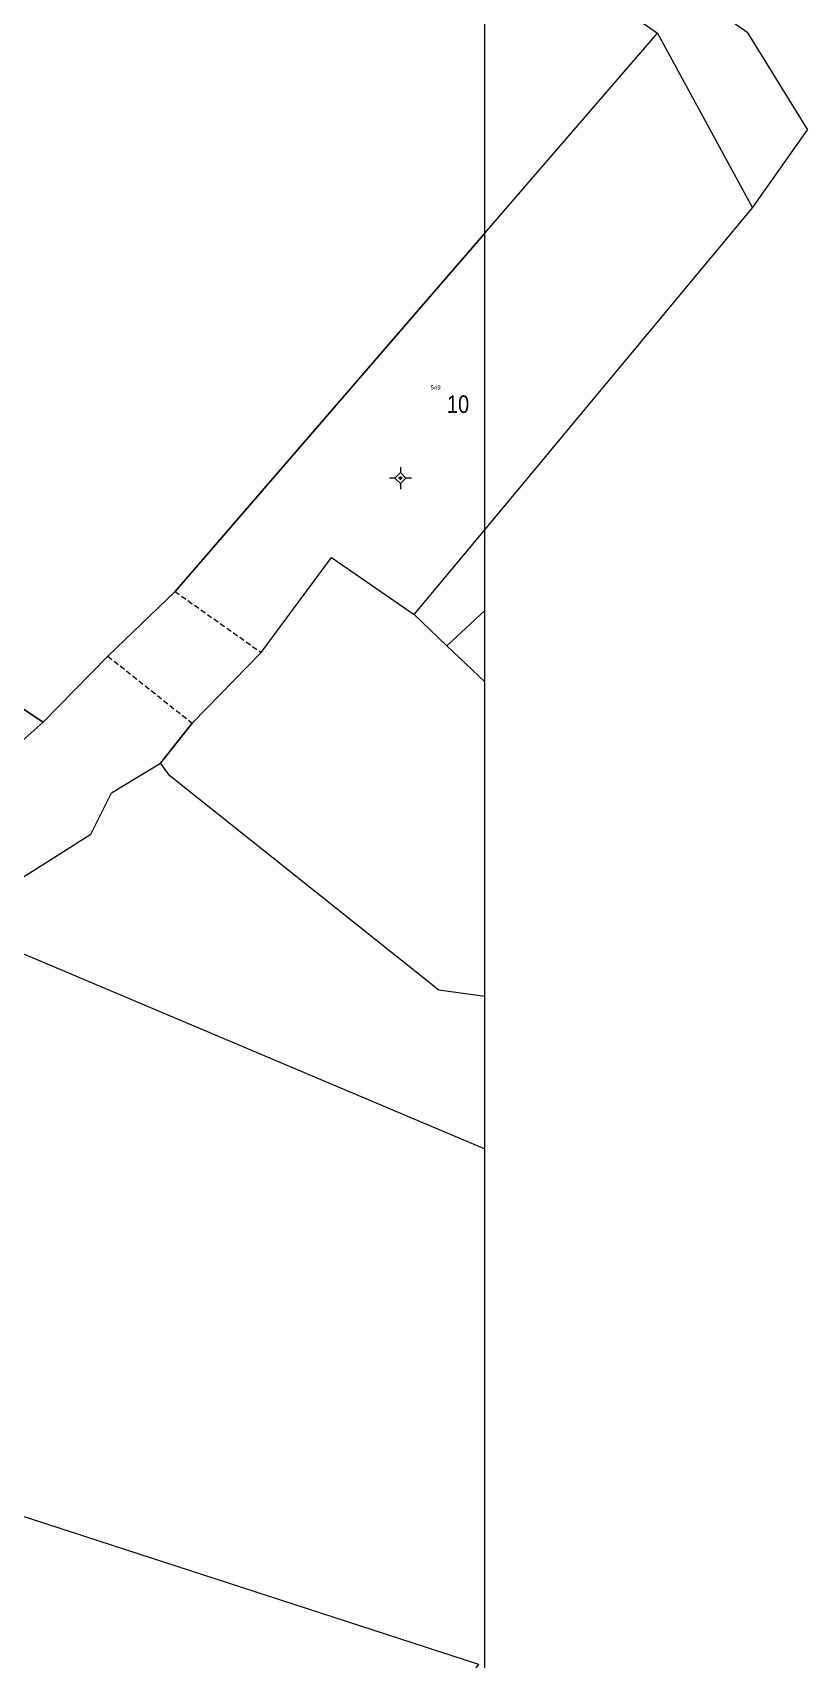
# Model space of a CAD drawing. Header units: metres. Extents: x 343613 to 365037, y 1839984 to 1846362.
# Drawn here: x 364948.6 to 365036.7, y 1840579.7 to 1840764.7 of the extents above; entities that cross this region are included whole.
import ezdxf

# ---------------------------------------------------------------- set-up
doc = ezdxf.new("R2010")
doc.units = ezdxf.units.M
doc.header["$LTSCALE"] = 0.2
doc.linetypes.add('MEDIUM_DASHED', pattern=[4.5, 3, -1.5])
for name, color, linetype, lineweight in [('10', 7, 'Continuous', 13), ('11', 7, 'Continuous', 13), ('22', 7, 'Continuous', 13)]:
    doc.layers.add(name, color=color, linetype=linetype, lineweight=lineweight)
doc.layers.add('14', color=7, linetype='Continuous')
doc.layers.add('15', color=7, linetype='Continuous')

msp = doc.modelspace()

# ---------------------------------------------------------------- hatches: boundary and pattern name
at = {"layer": '11'}
msp.add_hatch(color=256, dxfattribs=at).paths.add_polyline_path([(364990.5598, 1840714.02, 1), (364990.2598, 1840714.02, 1)])

# ---------------------------------------------------------------- linework, layer by layer
at = {"layer": '10'}
for p, q in [((365000, 1840778.3), (365019.64, 1840764.62)), ((365000, 1840741.88), (365019.64, 1840764.62)), ((365019.64, 1840764.62), (365030.43, 1840744.74)), ((365030.43, 1840744.74), (365036.66, 1840753.63)), ((365000, 1840708.15), (365030.43, 1840744.74)), ((364964.8, 1840701.12), (365000, 1840741.88)), ((364991.98, 1840698.51), (365000, 1840708.15)), ((364949.81, 1840686.28), (364947.42, 1840684.14))]:
    msp.add_line(p, q, dxfattribs=at)
for points in [[(364949.81, 1840686.28), (364841.2, 1840758.48), (364805.18, 1840800.67), (364844.23, 1840850.43), (364850.03, 1840858.21), (364969.49, 1840799.54)], [(365000, 1840785.84), (365029.8, 1840764.74), (365036.66, 1840753.63)], [(364963.17, 1840681.59), (364966.75, 1840686.14), (364974.6, 1840694.19), (364982.59, 1840704.97), (364991.98, 1840698.51)], [(364964.8, 1840701.12), (364957.17, 1840693.77), (364949.81, 1840686.28)], [(364896.43, 1840612.57), (364939.24, 1840663.42), (364955.25, 1840673.52), (364957.6, 1840678.22), (364963.17, 1840681.59)], [(364874.53, 1840578.28), (364881.1, 1840596.61), (364896.43, 1840612.57), (364999.3, 1840579.15), (364989.45, 1840564.59)]]:
    msp.add_lwpolyline(points, dxfattribs=at)
at = {"layer": '11'}
for p, q in [((364990.41, 1840715.27), (364990.41, 1840714.65)), ((364989.79, 1840714.02), (364989.16, 1840714.02)), ((364990.41, 1840713.39), (364990.41, 1840712.77)), ((364991.66, 1840714.02), (364991.03, 1840714.02))]:
    msp.add_line(p, q, dxfattribs=at)
msp.add_lwpolyline([(364990.41, 1840714.65), (364989.79, 1840714.02), (364990.41, 1840713.39), (364991.03, 1840714.02)], close=True, dxfattribs=at)
msp.add_circle((364990.4098, 1840714.02), 0.15, dxfattribs=at)
at = {"layer": '22'}
for p, q in [((365000, 1840741.88), (364964.8, 1840701.12)), ((364991.98, 1840698.51), (365000, 1840708.15)), ((365000, 1840698.96), (364995.69, 1840694.96)), ((364939.24, 1840663.42), (365000, 1840637.76))]:
    msp.add_line(p, q, dxfattribs=at)
at = {"layer": '22', "linetype": 'MEDIUM_DASHED'}
for p, q in [((364964.8, 1840701.12), (364974.6, 1840694.19)), ((364964.8, 1840701.12), (364974.6, 1840694.19)), ((364957.17, 1840693.77), (364966.75, 1840686.14)), ((364957.17, 1840693.77), (364966.75, 1840686.14))]:
    msp.add_line(p, q, dxfattribs=at)
at = {"layer": '22'}
for points in [[(365000, 1840000), (365000, 1840500), (365000, 1840986.11), (365000, 1841000)], [(364805.18, 1840800.67), (364841.2, 1840758.48), (364949.81, 1840686.28)], [(364974.6, 1840694.19), (364982.59, 1840704.97), (364991.98, 1840698.51)], [(364964.8, 1840701.12), (364957.17, 1840693.77), (364949.81, 1840686.28)], [(364991.98, 1840698.51), (364995.69, 1840694.96), (365000, 1840690.84)], [(364974.6, 1840694.19), (364966.75, 1840686.14), (364963.17, 1840681.59)], [(365000, 1840655.06), (364994.79, 1840655.78), (364964.22, 1840680.17), (364963.17, 1840681.59)], [(364896.43, 1840612.57), (364999.3, 1840579.15), (364989.45, 1840564.59)]]:
    msp.add_lwpolyline(points, dxfattribs=at)

# ---------------------------------------------------------------- texts
at = {"layer": '14', "width": 0.85}
msp.add_text('10', height=2, dxfattribs=at).set_placement((364995.7, 1840721.42))
at = {"layer": '15', "width": 0.85}
msp.add_text('549', height=0.5, dxfattribs=at).set_placement((364993.84, 1840724.06))

doc.saveas('drawing.dxf')
